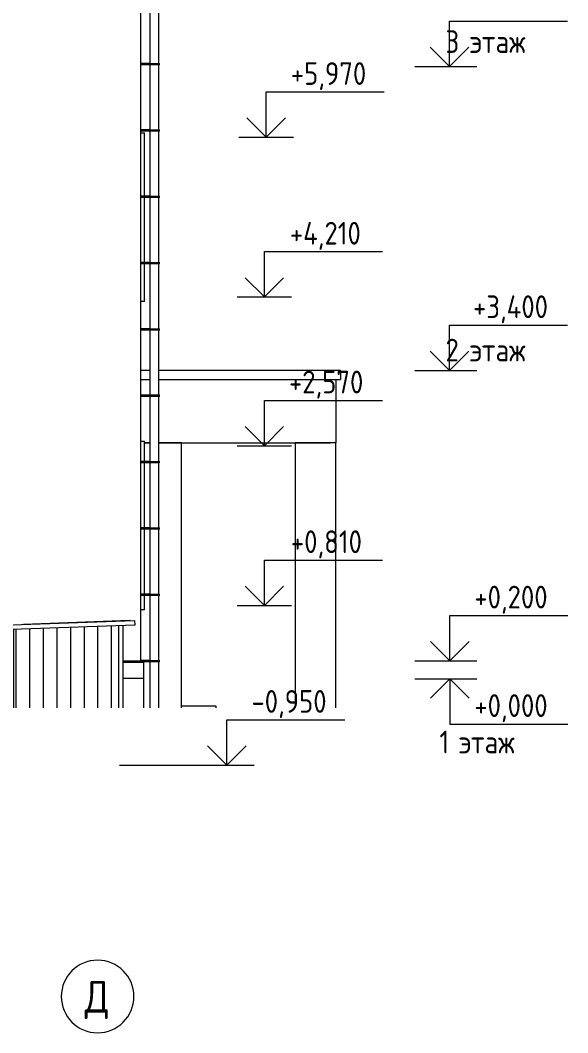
# Model space of a CAD drawing. Header units: millimetres. Extents: x -515342 to 330399, y -224905 to 507333.
# Drawn here: x 234681 to 240712, y -55029 to -43870 of the extents above; entities that cross this region are included whole.
import ezdxf

# ---------------------------------------------------------------- set-up
doc = ezdxf.new("R2010")
doc.units = ezdxf.units.MM
doc.layers.get('0').update_dxf_attribs({"lineweight": 0})
for name, color, linetype, lineweight in [('Аннотация', 7, 'Continuous', 0), ('Витраж', 7, 'Continuous', 0), ('Линии', 7, 'Continuous', 0), ('Обобщенные модели', 7, 'Continuous', 0), ('Ограждение', 7, 'Continuous', 0), ('Оси', 7, 'Continuous', 0), ('Отметки', 7, 'Continuous', 0), ('Панели витража', 7, 'Continuous', 0), ('Стены внутренние', 7, 'Continuous', 0), ('Стены наружные', 7, 'Continuous', 0), ('Стены штриховка поверхности', 7, 'Continuous', 0)]:
    doc.layers.add(name, color=color, linetype=linetype, lineweight=lineweight)
doc.styles.add('GOST Common', font='', dxfattribs={"width": 0.9, "height": 350})
doc.styles.add('GOST Common_1', font='', dxfattribs={"width": 0.9, "height": 250})
doc.styles.add('GOST Common_2', font='', dxfattribs={"width": 0.9, "height": 250})
doc.styles.get('GOST Common').set_extended_font_data('GOST Common')
doc.styles.get('GOST Common_1').set_extended_font_data('GOST Common')
doc.styles.get('GOST Common_2').set_extended_font_data('GOST Common')
pattern_1 = [(0, (16055, -3120), (0, 600), []), (90, (16055, -3120), (-600, 4e-14), [])]
pattern_2 = [(90, (6637.32, 0), (-150, 9e-15), [])]

# ---------------------------------------------------------------- blocks, each defined once
blk = doc.blocks.new('Прямоугольный импост - АР_Откос_Металлический_50х330 Коричневый Левый-9899773-Фасад А_-Д')
at = {"layer": 'Витраж'}
for p, q in [((16075, 2620), (16115, 2620)), ((16115, 2395), (16115, 2620)), ((16115, 1664), (16115, 2385)), ((16115, 933), (16115, 1654)), ((16115, 760), (16115, 923)), ((16115, 760), (16075, 760))]:
    blk.add_line(p, q, dxfattribs=at)
blk = doc.blocks.new('Прямоугольный импост - АР_Откос_Металлический_50х330 Белый Левый-V155-Фасад А_-Д')
at = {"layer": 'Витраж'}
for p, q in [((16075, 6020), (16115, 6020)), ((16115, 5320), (16115, 6020)), ((16115, 4588), (16115, 5310)), ((16115, 4160), (16115, 4579)), ((16115, 4160), (16075, 4160))]:
    blk.add_line(p, q, dxfattribs=at)
blk = doc.blocks.new('ASVP_ОМ_Водосточная труба_На стене - Труба 100-9889141-Фасад А_-Д')
at = {"layer": 'Обобщенные модели'}
for p, q in [((16175, 12695.760475), (16175, -320)), ((16275, -320), (16275, 12695.760475))]:
    blk.add_line(p, q, dxfattribs=at)
blk = doc.blocks.new('Влж_Водосточная труба_Хомут - Хомут-9745428-Фасад А_-Д')
at = {"layer": 'Обобщенные модели'}
for p, q in [((16170, 12631), (16075, 12631)), ((16075, 12621), (16170, 12621)), ((16170, 12633), (16170, 12631)), ((16170, 12633), (16225, 12633)), ((16170, 12621), (16170, 12618)), ((16225, 12618), (16170, 12618)), ((16225, 12633), (16280, 12633)), ((16280, 12618), (16225, 12618)), ((16280, 12618), (16280, 12633))]:
    blk.add_line(p, q, dxfattribs=at)
blk.add_open_spline([(16170, 12631), (16170, 12631), (16170, 12631), (16170, 12631)], degree=3, dxfattribs=at)
for points, knots in [([(16170, 12631), (16170, 12631), (16170, 12631), (16170, 12631), (16170, 12631), (16170, 12630), (16170, 12630), (16170, 12629), (16170, 12628), (16170, 12627), (16170, 12626)], [0.4999574, 0.4999574, 0.4999574, 0.4999574, 0.5138889, 0.5486111, 0.5833333, 0.6527778, 0.7222222, 0.7916667, 0.8611111, 1, 1, 1, 1]), ([(16170, 12626), (16170, 12625), (16170, 12625), (16170, 12624), (16170, 12623), (16170, 12623), (16170, 12622), (16170, 12621), (16170, 12621), (16170, 12621), (16170, 12621), (16170, 12621)], [0, 0, 0, 0, 0.0555556, 0.1111111, 0.1666667, 0.2222222, 0.2777778, 0.3333333, 0.3888889, 0.4444444, 0.5000426, 0.5000426, 0.5000426, 0.5000426]), ([(16170, 12621), (16170, 12621), (16170, 12621), (16170, 12621), (16170, 12621)], [0.5000435, 0.5000435, 0.5000435, 0.5000435, 0.51388889, 0.54861111, 0.54861111, 0.54861111, 0.54861111])]:
    blk.add_open_spline(points, degree=3, knots=knots, dxfattribs=at)
blk = doc.blocks.new('Влж_Водосточная труба_Хомут - Хомут-V269-Фасад А_-Д')
at = {"layer": 'Обобщенные модели'}
for p, q in [((16170, 202), (16075, 202)), ((16075, 197), (16075, 200)), ((16075, 192), (16075, 197)), ((16075, 192), (16170, 192)), ((16170, 204), (16170, 202)), ((16170, 204), (16225, 204)), ((16170, 192), (16170, 189)), ((16225, 189), (16170, 189)), ((16225, 204), (16280, 204)), ((16280, 189), (16225, 189)), ((16280, 189), (16280, 204))]:
    blk.add_line(p, q, dxfattribs=at)
blk.add_open_spline([(16170, 202), (16170, 202), (16170, 202), (16170, 202)], degree=3, dxfattribs=at)
for points, knots in [([(16170, 202), (16170, 202), (16170, 202), (16170, 202), (16170, 202), (16170, 201), (16170, 201), (16170, 200), (16170, 199), (16170, 198), (16170, 197)], [0.4999574, 0.4999574, 0.4999574, 0.4999574, 0.5138889, 0.5486111, 0.5833333, 0.6527778, 0.7222222, 0.7916667, 0.8611111, 1, 1, 1, 1]), ([(16170, 197), (16170, 197), (16170, 196), (16170, 195), (16170, 194), (16170, 194), (16170, 193), (16170, 193), (16170, 192), (16170, 192), (16170, 192), (16170, 192)], [0, 0, 0, 0, 0.0555556, 0.1111111, 0.1666667, 0.2222222, 0.2777778, 0.3333333, 0.3888889, 0.4444444, 0.5000426, 0.5000426, 0.5000426, 0.5000426]), ([(16170, 192), (16170, 192), (16170, 192), (16170, 192), (16170, 192)], [0.5000435, 0.5000435, 0.5000435, 0.5000435, 0.51388889, 0.54861111, 0.54861111, 0.54861111, 0.54861111])]:
    blk.add_open_spline(points, degree=3, knots=knots, dxfattribs=at)
blk = doc.blocks.new('Влж_Водосточная труба_Хомут - Хомут-V272-Фасад А_-Д')
at = {"layer": 'Обобщенные модели'}
for p, q in [((16170, 10437), (16075, 10437)), ((16075, 10427), (16170, 10427)), ((16170, 10440), (16170, 10437)), ((16170, 10427), (16170, 10425))]:
    blk.add_line(p, q, dxfattribs=at)
for points in [[(16170, 10437), (16170, 10437), (16170, 10437), (16170, 10437)], [(16170, 10428), (16170, 10427), (16170, 10427), (16170, 10427)]]:
    blk.add_open_spline(points, degree=3, dxfattribs=at)
for points, knots in [([(16170, 10437), (16170, 10437), (16170, 10437), (16170, 10437), (16170, 10437)], [0.49995738, 0.49995738, 0.49995738, 0.49995738, 0.51388889, 0.54861111, 0.54861111, 0.54861111, 0.54861111]), ([(16170, 10427), (16170, 10427), (16170, 10427), (16170, 10427), (16170, 10427)], [0.5000435, 0.5000435, 0.5000435, 0.5000435, 0.51388889, 0.54861111, 0.54861111, 0.54861111, 0.54861111])]:
    blk.add_open_spline(points, degree=3, knots=knots, dxfattribs=at)
blk = doc.blocks.new('Влж_Водосточная труба_Хомут - Хомут-V271-Фасад А_-Д')
at = {"layer": 'Обобщенные модели'}
for p, q in [((16170, 11900), (16115, 11900)), ((16115, 11890), (16170, 11890)), ((16170, 11902), (16170, 11900)), ((16170, 11890), (16170, 11887))]:
    blk.add_line(p, q, dxfattribs=at)
for points in [[(16170, 11900), (16170, 11900), (16170, 11900), (16170, 11900)], [(16170, 11890), (16170, 11890), (16170, 11890), (16170, 11890)]]:
    blk.add_open_spline(points, degree=3, dxfattribs=at)
for points, knots in [([(16170, 11900), (16170, 11900), (16170, 11900), (16170, 11900), (16170, 11900)], [0.49995738, 0.49995738, 0.49995738, 0.49995738, 0.51388889, 0.54861111, 0.54861111, 0.54861111, 0.54861111]), ([(16170, 11890), (16170, 11890), (16170, 11890), (16170, 11890), (16170, 11890)], [0.5000435, 0.5000435, 0.5000435, 0.5000435, 0.51388889, 0.54861111, 0.54861111, 0.54861111, 0.54861111])]:
    blk.add_open_spline(points, degree=3, knots=knots, dxfattribs=at)
blk = doc.blocks.new('Влж_Водосточная труба_Хомут - Хомут-V275-Фасад А_-Д')
at = {"layer": 'Обобщенные модели'}
for p, q in [((16170, 10437), (16075, 10437)), ((16075, 10427), (16170, 10427)), ((16170, 10440), (16170, 10437)), ((16170, 10427), (16170, 10425))]:
    blk.add_line(p, q, dxfattribs=at)
for points in [[(16170, 10437), (16170, 10437), (16170, 10437), (16170, 10437)], [(16170, 10428), (16170, 10427), (16170, 10427), (16170, 10427)]]:
    blk.add_open_spline(points, degree=3, dxfattribs=at)
for points, knots in [([(16170, 10437), (16170, 10437), (16170, 10437), (16170, 10437), (16170, 10437)], [0.5000435, 0.5000435, 0.5000435, 0.5000435, 0.51388889, 0.54861111, 0.54861111, 0.54861111, 0.54861111]), ([(16170, 10427), (16170, 10427), (16170, 10427), (16170, 10427), (16170, 10427)], [0.49995738, 0.49995738, 0.49995738, 0.49995738, 0.51388889, 0.54861111, 0.54861111, 0.54861111, 0.54861111])]:
    blk.add_open_spline(points, degree=3, knots=knots, dxfattribs=at)
blk = doc.blocks.new('Влж_Водосточная труба_Хомут - Хомут-V274-Фасад А_-Д')
at = {"layer": 'Обобщенные модели'}
for p, q in [((16170, 11900), (16115, 11900)), ((16115, 11890), (16170, 11890)), ((16170, 11902), (16170, 11900)), ((16170, 11890), (16170, 11887))]:
    blk.add_line(p, q, dxfattribs=at)
for points in [[(16170, 11900), (16170, 11900), (16170, 11900), (16170, 11900)], [(16170, 11890), (16170, 11890), (16170, 11890), (16170, 11890)]]:
    blk.add_open_spline(points, degree=3, dxfattribs=at)
for points, knots in [([(16170, 11900), (16170, 11900), (16170, 11900), (16170, 11900), (16170, 11900)], [0.5000435, 0.5000435, 0.5000435, 0.5000435, 0.51388889, 0.54861111, 0.54861111, 0.54861111, 0.54861111]), ([(16170, 11890), (16170, 11890), (16170, 11890), (16170, 11890), (16170, 11890)], [0.49995738, 0.49995738, 0.49995738, 0.49995738, 0.51388889, 0.54861111, 0.54861111, 0.54861111, 0.54861111])]:
    blk.add_open_spline(points, degree=3, knots=knots, dxfattribs=at)
blk = doc.blocks.new('Прямоугольный импост - АР_Откос_Металлический_50х330 Серый Правый_Двери-10016265-Фасад А_-Д')
at = {"layer": 'Витраж'}
blk.add_line((15940, 200), (15940, 190), dxfattribs=at)
blk = doc.blocks.new('Прямоугольный импост - АР_Импост_50х50 _труба_-10266028-Фасад А_-Д')
at = {"layer": 'Витраж'}
for p, q in [((14760, 599), (16006, 643)), ((16008, 593), (14762, 549)), ((16006, 643), (16008, 593))]:
    blk.add_line(p, q, dxfattribs=at)
blk = doc.blocks.new('Системная панель - АР_ПанельВитража_Монолитный поликарбонат 6мм-V294-Фасад А_-Д')
at = {"layer": 'Панели витража'}
h = blk.add_hatch(dxfattribs=at)
h.set_pattern_fill('FP_67', color=256, style=0, pattern_type=2)
h.set_pattern_definition(pattern_2)
h.paths.add_polyline_path([(14785, 600), (15957, 641), (15956, 646), (14785, 605)])
for p, q in [((14785, 605), (15956, 646)), ((14785, 600), (14785, 605)), ((15957, 641), (15956, 646))]:
    blk.add_line(p, q, dxfattribs=at)
blk = doc.blocks.new('Прямоугольный импост - АР_Импост_50х50 _труба_-10266033-Фасад А_-Д')
at = {"layer": 'Витраж'}
for p, q in [((11021, 469), (12268, 512)), ((12269, 462), (11023, 419))]:
    blk.add_line(p, q, dxfattribs=at)
blk = doc.blocks.new('Системная панель - АР_ПанельВитража_Монолитный поликарбонат 6мм-10266433-Фасад А_-Д')
at = {"layer": 'Панели витража'}
h = blk.add_hatch(dxfattribs=at)
h.set_pattern_fill('FP_67', color=256, style=0, pattern_type=2)
h.set_pattern_definition(pattern_2)
h.paths.add_polyline_path([(14673, -320), (15833, -320), (15833, 587), (14673, 546), (14673, -316)])
for p, q in [((15833, -320), (15833, 587)), ((14673, 546), (14673, -320))]:
    blk.add_line(p, q, dxfattribs=at)
blk = doc.blocks.new('Прямоугольный импост - АР_Импост_50х50 _труба_-10266435-Фасад А_-Д')
at = {"layer": 'Витраж'}
blk.add_line((15883, -320), (15883, 588), dxfattribs=at)
blk = doc.blocks.new('СД_Люблино_Фасады_rvt-2-Фасад А_-Д')
at = {"layer": 'Стены штриховка поверхности', "true_color": 0xcacaca}
h = blk.add_hatch(dxfattribs=at)
h.set_pattern_fill('FP_54', color=9, style=0, pattern_type=2)
h.set_pattern_definition(pattern_1)
h.paths.add_polyline_path([(10960, -950), (10994, -950), (10994, -750), (10513, -750), (10513, -950), (10831, -950)])
h.paths.add_polyline_path([(9994, -950), (10030, -950), (10030, -750), (9948, -750), (9948, -950)])
h.paths.add_polyline_path([(9930, -950), (9930, -750), (9848, -750), (9848, -950), (9926, -950)])
h.paths.add_polyline_path([(10048, -950), (10130, -950), (10130, -750), (10048, -750), (10048, -911)])
h.paths.add_polyline_path([(9830, -950), (9830, -750), (9763, -750), (9763, -950), (9797, -950)])
h.paths.add_polyline_path([(9673, -950), (9715, -950), (9715, -750), (9648, -750), (9648, -937), (9668, -947)])
h.paths.add_polyline_path([(10473, -950), (10473, -750), (10363, -750), (10363, -950), (10443, -950)])
h.paths.add_polyline_path([(10315, -950), (10315, -750), (10248, -750), (10248, -950), (10314, -950)])
h.paths.add_polyline_path([(10148, -950), (10230, -950), (10230, -750), (10148, -750), (10148, -911)])
h.paths.add_polyline_path([(9628, -950), (9593, -932), (9593, -950)])
h.paths.add_polyline_path([(9630, -929), (9630, -750), (9548, -750), (9548, -887), (9595, -911)])
h.paths.add_polyline_path([(9409, -920), (9568, -920), (9293, -782), (9293, -920), (9405, -920)])
h.paths.add_polyline_path([(9530, -879), (9530, -750), (9448, -750), (9448, -837)])
h.paths.add_polyline_path([(9430, -829), (9430, -750), (9348, -750), (9348, -787), (9409, -818)])
h.paths.add_polyline_path([(9330, -779), (9330, -750), (9273, -750), (9312, -770)])
h.paths.add_polyline_path([(9115, -775), (9115, -750), (8993, -750), (8993, -775), (9086, -775)])
h.paths.add_polyline_path([(9215, -775), (9278, -775), (9228, -750), (9163, -750), (9163, -775)])
h.paths.add_polyline_path([(9630, -710), (9630, -314), (9548, -272), (9548, -710)])
h.paths.add_polyline_path([(9409, -710), (9430, -710), (9430, -214), (9348, -172), (9348, -710)])
h.paths.add_polyline_path([(9511, -710), (9530, -710), (9530, -264), (9448, -222), (9448, -710)])
h.paths.add_polyline_path([(9312, -710), (9330, -710), (9330, -164), (9248, -122), (9248, -710), (9280, -710)])
h.paths.add_polyline_path([(9230, -710), (9230, -114), (9163, -80), (9163, -695), (9193, -710), (9215, -710)])
h.paths.add_polyline_path([(9115, -710), (9115, -694), (8993, -632), (8993, -710), (9086, -710)])
h.paths.add_polyline_path([(9648, -710), (9715, -710), (9715, -356), (9648, -322), (9648, -665)])
h.paths.add_polyline_path([(9763, -710), (9783, -710), (9783, -390), (9763, -380), (9763, -614)])
h.paths.add_polyline_path([(9115, -671), (9115, -56), (8998, 3), (8997, -564), (8983, -564), (8983, -610), (8994, -610), (9102, -665)])
h.paths.add_polyline_path([(9783, -345), (9783, -190), (9763, -180), (9763, -335)])
h.paths.add_polyline_path([(16002, -320), (16005, -320), (16005, 180), (15883, 180), (15883, -320)])
h.paths.add_polyline_path([(9715, -311), (9715, -156), (9648, -122), (9648, -277), (9668, -287)])
h.paths.add_polyline_path([(9630, -269), (9630, -114), (9548, -72), (9548, -227)])
h.paths.add_polyline_path([(9530, -219), (9530, -64), (9448, -22), (9448, -177), (9527, -217)])
h.paths.add_polyline_path([(9430, -169), (9430, -14), (9348, 28), (9348, -127), (9409, -158)])
h.paths.add_polyline_path([(9783, -145), (9783, 110), (9763, 120), (9763, -135)])
h.paths.add_polyline_path([(9330, -119), (9330, 36), (9248, 77), (9248, -77), (9329, -118)])
h.paths.add_polyline_path([(9715, -111), (9715, 144), (9648, 178), (9648, -77), (9668, -87)])
h.paths.add_polyline_path([(9230, -69), (9230, 86), (9163, 120), (9163, -35), (9229, -68)])
h.paths.add_polyline_path([(9630, -69), (9630, 180), (9548, 180), (9548, -27)])
h.paths.add_polyline_path([(8958, -50), (8958, 10), (8770, 10), (8770, -50), (8957, -50)])
h.paths.add_polyline_path([(8655, -50), (8730, -50), (8730, 10), (8655, 10), (8655, -19)])
h.paths.add_polyline_path([(8645, -50), (8645, 10), (8638, 10), (8638, -50)])
h.paths.add_polyline_path([(9530, -19), (9530, 180), (9448, 180), (9448, 23), (9530, -19)])
h.paths.add_polyline_path([(9115, -11), (9115, 144), (9043, 180), (8998, 180), (8999, 46), (9008, 42), (9086, 3)])
h.paths.add_polyline_path([(9430, 31), (9430, 180), (9348, 180), (9348, 73), (9409, 42)])
h.paths.add_polyline_path([(8881, 50), (8883, 50), (8879, 58), (8871, 77), (8869, 90), (8868, 100), (8868, 180), (8770, 180), (8770, 50), (8881, 50)])
h.paths.add_polyline_path([(8958, 50), (8958, 180), (8908, 180), (8908, 98), (8911, 83), (8918, 70), (8924, 63), (8937, 55), (8948, 51), (8957, 50)])
h.paths.add_polyline_path([(8638, 50), (8645, 50), (8645, 180), (8638, 180), (8638, 80)])
h.paths.add_polyline_path([(8655, 50), (8730, 50), (8730, 180), (8655, 180), (8655, 80)])
h.paths.add_polyline_path([(9330, 81), (9330, 180), (9248, 180), (9248, 123), (9312, 90)])
h.paths.add_polyline_path([(9230, 131), (9230, 180), (9163, 180), (9163, 165), (9215, 139)])
h.paths.add_polyline_path([(9783, 155), (9783, 180), (9734, 180)])
h = blk.add_hatch(dxfattribs=at)
h.set_pattern_fill('FP_54', color=9, style=0, pattern_type=2)
h.set_pattern_definition(pattern_1)
h.paths.add_polyline_path([(16073, -320), (16105, -320), (16105, 180), (16005, 180), (16005, -320)])
at = {"layer": 'Стены внутренние'}
for p, q in [((16075, 200), (16075, 14230)), ((18225, 3300), (18225, 2600)), ((16115, 2600), (16175, 2600)), ((16175, 2600), (16115, 2600)), ((16275, 2600), (18163, 2600)), ((16525, 2600), (16275, 2600)), ((16525, -320), (16525, 2600)), ((18225, 2600), (17775, 2600)), ((17775, 2600), (17775, -320)), ((18225, 2600), (18163, 2600)), ((18225, -320), (18225, 2600)), ((15883, 200), (16075, 200)), ((16005, 180), (15883, 180)), ((15905, 200), (15905, 190)), ((16105, 180), (16005, 180)), ((16075, 192), (16075, 180)), ((16105, 180), (16105, -320))]:
    blk.add_line(p, q, dxfattribs=at)
at = {"layer": 'Стены наружные'}
for p, q in [((15905, 190), (15883, 190)), ((16005, 190), (15905, 190)), ((16005, 190), (16005, 180))]:
    blk.add_line(p, q, dxfattribs=at)
at = {"layer": 'Витраж', "lineweight": 9}
for name, p in [('Прямоугольный импост - АР_Откос_Металлический_50х330 Белый Левый-V155-Фасад А_-Д', (0, 0)), ('Прямоугольный импост - АР_Откос_Металлический_50х330 Коричневый Левый-9899773-Фасад А_-Д', (0, 0)), ('Прямоугольный импост - АР_Импост_50х50 _труба_-10266033-Фасад А_-Д', (2493, 87)), ('Прямоугольный импост - АР_Импост_50х50 _труба_-10266028-Фасад А_-Д', (0, 0)), ('Прямоугольный импост - АР_Импост_50х50 _труба_-10266435-Фасад А_-Д', (0, 0)), ('Прямоугольный импост - АР_Откос_Металлический_50х330 Серый Правый_Двери-10016265-Фасад А_-Д', (0, 0))]:
    blk.add_blockref(name, p, dxfattribs=at)
at = {"layer": 'Обобщенные модели', "lineweight": 9}
for name, p in [('ASVP_ОМ_Водосточная труба_На стене - Труба 100-9889141-Фасад А_-Д', (0, 0)), ('Влж_Водосточная труба_Хомут - Хомут-9745428-Фасад А_-Д', (0, -5849)), ('Влж_Водосточная труба_Хомут - Хомут-V272-Фасад А_-Д', (0, -3656)), ('Влж_Водосточная труба_Хомут - Хомут-V272-Фасад А_-Д', (0, -3656)), ('Влж_Водосточная труба_Хомут - Хомут-V275-Фасад А_-Д', (0, -3656)), ('Влж_Водосточная труба_Хомут - Хомут-V275-Фасад А_-Д', (0, -3656)), ('Влж_Водосточная труба_Хомут - Хомут-V275-Фасад А_-Д', (0, -3656)), ('Влж_Водосточная труба_Хомут - Хомут-9745428-Фасад А_-Д', (0, -6580)), ('Влж_Водосточная труба_Хомут - Хомут-V272-Фасад А_-Д', (0, -4387)), ('Влж_Водосточная труба_Хомут - Хомут-V272-Фасад А_-Д', (0, -4387)), ('Влж_Водосточная труба_Хомут - Хомут-V275-Фасад А_-Д', (0, -4387)), ('Влж_Водосточная труба_Хомут - Хомут-V275-Фасад А_-Д', (0, -4387)), ('Влж_Водосточная труба_Хомут - Хомут-V275-Фасад А_-Д', (0, -4387)), ('Влж_Водосточная труба_Хомут - Хомут-9745428-Фасад А_-Д', (0, -7311)), ('Влж_Водосточная труба_Хомут - Хомут-V271-Фасад А_-Д', (0, -6580)), ('Влж_Водосточная труба_Хомут - Хомут-V271-Фасад А_-Д', (0, -6580)), ('Влж_Водосточная труба_Хомут - Хомут-V274-Фасад А_-Д', (0, -6580)), ('Влж_Водосточная труба_Хомут - Хомут-V274-Фасад А_-Д', (0, -6580)), ('Влж_Водосточная труба_Хомут - Хомут-V274-Фасад А_-Д', (0, -6580)), ('Влж_Водосточная труба_Хомут - Хомут-9745428-Фасад А_-Д', (0, -8042)), ('Влж_Водосточная труба_Хомут - Хомут-V271-Фасад А_-Д', (0, -7311)), ('Влж_Водосточная труба_Хомут - Хомут-V271-Фасад А_-Д', (0, -7311)), ('Влж_Водосточная труба_Хомут - Хомут-V274-Фасад А_-Д', (0, -7311)), ('Влж_Водосточная труба_Хомут - Хомут-V274-Фасад А_-Д', (0, -7311)), ('Влж_Водосточная труба_Хомут - Хомут-V274-Фасад А_-Д', (0, -7311)), ('Влж_Водосточная труба_Хомут - Хомут-9745428-Фасад А_-Д', (0, -8773)), ('Влж_Водосточная труба_Хомут - Хомут-V272-Фасад А_-Д', (0, -6580)), ('Влж_Водосточная труба_Хомут - Хомут-V272-Фасад А_-Д', (0, -6580)), ('Влж_Водосточная труба_Хомут - Хомут-V275-Фасад А_-Д', (0, -6580)), ('Влж_Водосточная труба_Хомут - Хомут-V275-Фасад А_-Д', (0, -6580)), ('Влж_Водосточная труба_Хомут - Хомут-V275-Фасад А_-Д', (0, -6580)), ('Влж_Водосточная труба_Хомут - Хомут-9745428-Фасад А_-Д', (0, -9504)), ('Влж_Водосточная труба_Хомут - Хомут-V272-Фасад А_-Д', (0, -7311)), ('Влж_Водосточная труба_Хомут - Хомут-V272-Фасад А_-Д', (0, -7311)), ('Влж_Водосточная труба_Хомут - Хомут-9745428-Фасад А_-Д', (0, -10236)), ('Влж_Водосточная труба_Хомут - Хомут-V271-Фасад А_-Д', (0, -9504)), ('Влж_Водосточная труба_Хомут - Хомут-V271-Фасад А_-Д', (0, -9504)), ('Влж_Водосточная труба_Хомут - Хомут-9745428-Фасад А_-Д', (0, -10967)), ('Влж_Водосточная труба_Хомут - Хомут-V271-Фасад А_-Д', (0, -10236)), ('Влж_Водосточная труба_Хомут - Хомут-V271-Фасад А_-Д', (0, -10236)), ('Влж_Водосточная труба_Хомут - Хомут-9745428-Фасад А_-Д', (0, -11698)), ('Влж_Водосточная труба_Хомут - Хомут-V271-Фасад А_-Д', (0, -10967)), ('Влж_Водосточная труба_Хомут - Хомут-V271-Фасад А_-Д', (0, -10967)), ('Влж_Водосточная труба_Хомут - Хомут-V269-Фасад А_-Д', (0, 0)), ('Влж_Водосточная труба_Хомут - Хомут-V272-Фасад А_-Д', (0, -10236)), ('Влж_Водосточная труба_Хомут - Хомут-V272-Фасад А_-Д', (0, -10236))]:
    blk.add_blockref(name, p, dxfattribs=at)
at = {"layer": 'Панели витража', "lineweight": 9}
for name in ['Системная панель - АР_ПанельВитража_Монолитный поликарбонат 6мм-10266433-Фасад А_-Д', 'Системная панель - АР_ПанельВитража_Монолитный поликарбонат 6мм-V294-Фасад А_-Д']:
    blk.add_blockref(name, (0, 0), dxfattribs=at)
blk = doc.blocks.new('Ограждение - Ограждение-10610216-Фасад А_-Д')
at = {"layer": 'Ограждение'}
for p, q in [((16175, 3400), (16075, 3400)), ((18275, 3400), (16275, 3400)), ((18275, 3400), (18275, 3300)), ((16075, 3300), (16175, 3300)), ((16275, 3300), (18275, 3300))]:
    blk.add_line(p, q, dxfattribs=at)
blk = doc.blocks.new('Ось сетки - Круг_Ø8 мм-6577-Фасад А_-Д')
at = {"layer": 'Оси'}
for start, end in [(360, 180), (180, 360)]:
    blk.add_arc((0, -3500), 400, start, end, dxfattribs=at)
blk = doc.blocks.new('Высотные отметки - Стрелка вниз-5092-Фасад А_-Д')
at = {"layer": 'Аннотация'}
for p, q in [((19179, 0), (19779, 0)), ((19479, 0), (19266, -212)), ((19479, 0), (19479, -500)), ((19479, 0), (19691, -212)), ((19479, -500), (20779, -500))]:
    blk.add_line(p, q, dxfattribs=at)
blk = doc.blocks.new('Высотные отметки - Стрелка вверх-5091-Фасад А_-Д')
at = {"layer": 'Аннотация'}
for p, q in [((19479, 700), (20779, 700)), ((19479, 200), (19479, 700)), ((19479, 200), (19266, 412)), ((19479, 200), (19691, 412)), ((19179, 200), (19779, 200))]:
    blk.add_line(p, q, dxfattribs=at)

msp = doc.modelspace()

# ---------------------------------------------------------------- linework, layer by layer
at = {"layer": 'Линии'}
for p, q in [((239026.3068, -44379.182), (239686.3068, -44379.182)), ((237229.8365, -45159.182), (237529.8365, -45159.182)), ((237229.8365, -46919.182), (237529.8365, -46919.182)), ((239026.3068, -47729.182), (239686.3068, -47729.182)), ((237229.8365, -48559.182), (237529.8365, -48559.182)), ((237229.8365, -50319.182), (237529.8365, -50319.182)), ((239026.3068, -50929.182), (239686.3068, -50929.182)), ((239026.3068, -51129.182), (239686.3068, -51129.182))]:
    msp.add_line(p, q, dxfattribs=at)
at = {"layer": 'Отметки'}
for p, q in [((239026.3068, -44379.182), (239409.2355, -44379.182)), ((237229.8365, -45159.182), (237390.4602, -45159.182)), ((237229.8365, -46919.182), (237369.8853, -46919.182)), ((239026.3068, -47729.182), (239409.2355, -47729.182)), ((237229.8365, -48559.182), (237369.8853, -48559.182)), ((237229.8365, -50319.182), (237369.8853, -50319.182)), ((239026.3068, -50929.182), (239412.2398, -50929.182)), ((239026.3068, -51129.182), (239412.2398, -51129.182)), ((235773.3241, -52079.182), (236956.7618, -52079.182))]:
    msp.add_line(p, q, dxfattribs=at)
at = {"layer": 'Стены внутренние'}
for p, q in [((236838.6471, -51429.182), (236458.6473, -51429.182)), ((236838.6471, -51449.182), (236838.6471, -51429.182))]:
    msp.add_line(p, q, dxfattribs=at)

# ---------------------------------------------------------------- block references
msp.add_blockref('СД_Люблино_Фасады_rvt-2-Фасад А_-Д', (219933.6471, -51129.182))
at = {"layer": 'Аннотация'}
for name in ['Высотные отметки - Стрелка вверх-5091-Фасад А_-Д', 'Высотные отметки - Стрелка вниз-5092-Фасад А_-Д']:
    msp.add_blockref(name, (219933.6471, -51129.182), dxfattribs=at)
at = {"layer": 'Ограждение'}
msp.add_blockref('Ограждение - Ограждение-10610216-Фасад А_-Д', (219933.6471, -51129.182), dxfattribs=at)
at = {"layer": 'Оси'}
msp.add_blockref('Ось сетки - Круг_Ø8 мм-6577-Фасад А_-Д', (235533.6471, -51129.182), dxfattribs=at)
at = {"layer": 'Отметки'}
for p in [(219930.6427, -44579.182), (217911.8674, -45359.182), (217891.2925, -47119.182), (219930.6427, -47929.182), (217891.2925, -48759.182), (217891.2925, -50519.182), (217478.169, -52279.182)]:
    msp.add_blockref('Высотные отметки - Стрелка вверх-5091-Фасад А_-Д', p, dxfattribs=at)

# ---------------------------------------------------------------- texts
at = {"layer": 'Аннотация', "char_height": 250, "attachment_point": 1, "style": 'GOST Common_2'}
for s, insert, width in [('3 ', (239366.1866, -43980.1362), 320.675), ('этаж', (239630.7699, -43980.1362), 1002.109375), ('2 ', (239366.1866, -47380.1362), 320.675), ('этаж', (239630.7699, -47380.1362), 1002.109375), ('1 ', (239299.1866, -51700.1362), 256.54), ('этаж', (239510.8533, -51700.1362), 1002.109375)]:
    msp.add_mtext(s, dxfattribs=dict(at, insert=insert, width=width))
at = {"layer": 'Оси', "insert": (235390.1664, -54456.6486), "char_height": 350, "width": 346.329, "attachment_point": 1, "style": 'GOST Common'}
msp.add_mtext('\\fGOST Common|b0|i0|c204|p34|;\\W.9;Д', dxfattribs=at)
at = {"layer": 'Отметки', "char_height": 250, "attachment_point": 1, "line_spacing_factor": 1.022761, "style": 'GOST Common_1'}
for s, insert, width in [('+5,970', (237661.7841, -44332.4749), 1028.822569), ('+4,210', (237651.2661, -46092.4749), 1004.685969), ('+3,400', (239669.2454, -46902.4749), 1055.976244), ('+2,570', (237641.2092, -47732.4749), 1028.822569), ('+0,810', (237662.5801, -49492.4749), 977.532294), ('+0,200', (239683.5638, -50102.4749), 1028.822569), ('-0,950', (237228.0857, -51252.4749), 1028.822569), ('+0,000', (239683.5638, -51298.6253), 1028.822569)]:
    msp.add_mtext(s, dxfattribs=dict(at, insert=insert, width=width))

doc.saveas('drawing.dxf')
